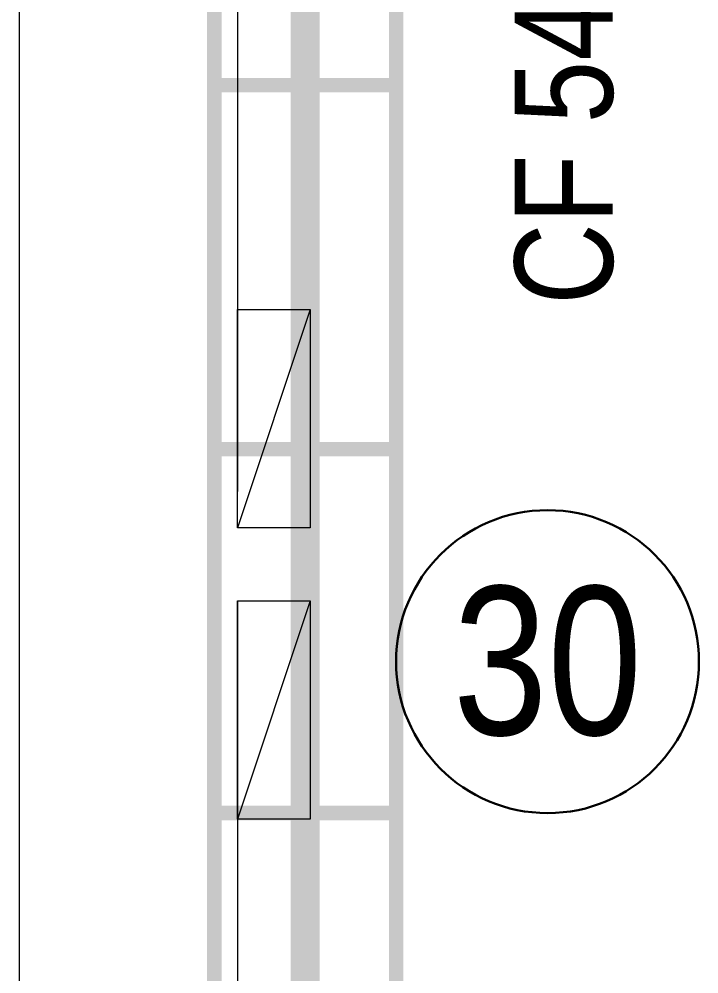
# Model space of a CAD drawing. Header units: millimetres. Extents: x 0 to 126, y 0 to 76.
# Drawn here: x 71.606 to 72.54, y 20.804 to 22.115 of the extents above; entities that cross this region are included whole.
import ezdxf

# ---------------------------------------------------------------- set-up
doc = ezdxf.new("R2010")
doc.units = ezdxf.units.MM
for name, color, linetype, lineweight in [('ARQUITECTÓNICO', 152, 'Continuous', 0), ('INST. VOZ Y DATOS', 40, 'Continuous', 0), ('TEXTOS INST. VOZ Y DATOS', 1, 'Continuous', 0)]:
    doc.layers.add(name, color=color, linetype=linetype, lineweight=lineweight)
doc.styles.add('75', font='ARIALN.TTF', dxfattribs={"height": 0.135})

msp = doc.modelspace()

# ---------------------------------------------------------------- linework, layer by layer
at = {"layer": 'ARQUITECTÓNICO', "linetype": 'Continuous', "ltscale": 0.03}
for p, q in [((71.6061, 37.2563), (71.6061, 6.9063)), ((71.9061, 23.4163), (71.9061, 21.4663)), ((71.9061, 21.3163), (71.9061, 20.3663))]:
    msp.add_line(p, q, dxfattribs=at)
at = {"layer": 'ARQUITECTÓNICO', "ltscale": 0.3}
for p, q in [((71.9061, 21.7163), (72.0061, 21.7163)), ((71.9061, 21.4163), (71.9061, 21.7163)), ((72.0061, 21.7163), (71.9061, 21.4163)), ((72.0061, 21.7163), (72.0061, 21.4163)), ((72.0061, 21.4163), (71.9061, 21.4163)), ((71.9061, 21.3163), (72.0061, 21.3163)), ((71.9061, 21.0163), (71.9061, 21.3163)), ((72.0061, 21.3163), (71.9061, 21.0163)), ((72.0061, 21.3163), (72.0061, 21.0163)), ((72.0061, 21.0163), (71.9061, 21.0163))]:
    msp.add_line(p, q, dxfattribs=at)
at = {"layer": 'INST. VOZ Y DATOS', "const_width": 0.02}
for points in [[(71.8743, 15.0245), (71.8743, 23.0245)], [(72.1243, 15.0245), (72.1243, 23.0245)], [(72.1243, 22.0245), (71.8743, 22.0245)], [(72.1243, 21.5245), (71.8743, 21.5245)], [(72.1243, 21.0245), (71.8743, 21.0245)]]:
    msp.add_lwpolyline(points, dxfattribs=at)
at = {"layer": 'INST. VOZ Y DATOS', "color": 6, "const_width": 0.04}
msp.add_lwpolyline([(71.9993, 15.0245), (71.9993, 23.0245)], dxfattribs=at)
at = {"layer": 'TEXTOS INST. VOZ Y DATOS', "lineweight": 30}
msp.add_circle((72.3324, 21.2326), 0.2081, dxfattribs=at)

# ---------------------------------------------------------------- texts
at = {"layer": 'TEXTOS INST. VOZ Y DATOS', "insert": (72.2871, 22.084), "char_height": 0.135, "width": 1.539073, "attachment_point": 2, "rotation": 90, "style": '75'}
msp.add_mtext('CF 54/100', dxfattribs=at)
at = {"layer": 'TEXTOS INST. VOZ Y DATOS', "insert": (72.3324, 21.2326), "char_height": 0.204, "width": 1.846887, "attachment_point": 5, "style": '75'}
msp.add_mtext('30', dxfattribs=at)

doc.saveas('drawing.dxf')
